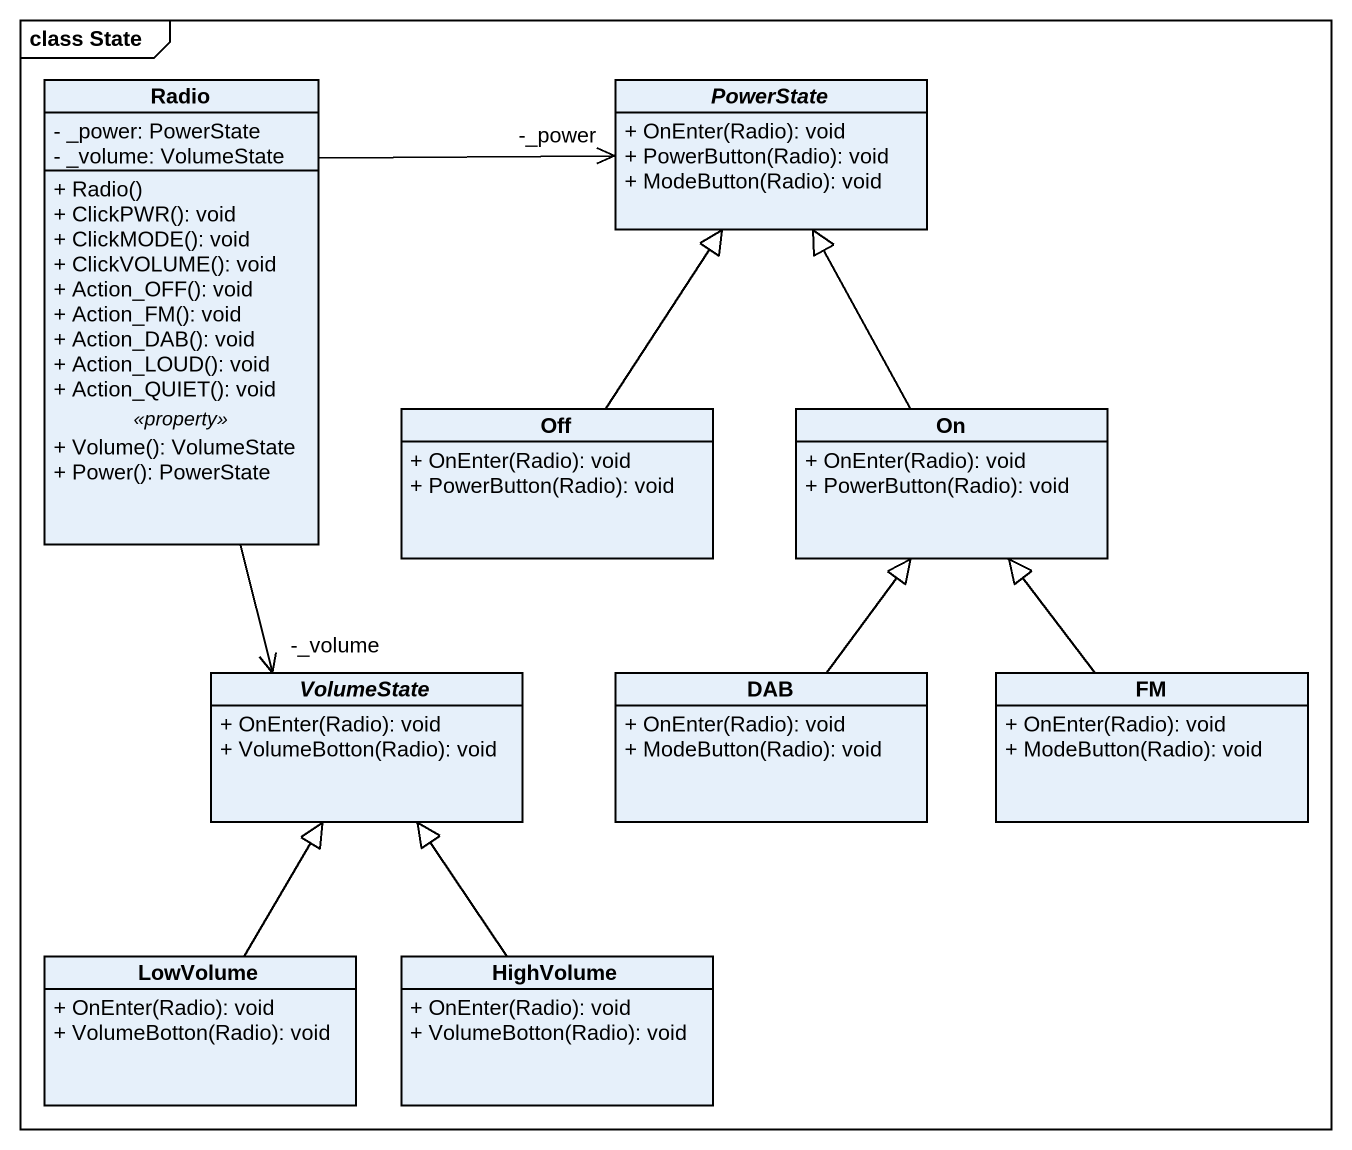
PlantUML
@startuml
mainframe class State
hide circle
hide empty members
skinparam classAttributeIconSize 0
class Radio {
  - _power: PowerState
  - _volume: VolumeState
  --
  + Radio()
  + ClickPWR(): void
  + ClickMODE(): void
  + ClickVOLUME(): void
  + Action_OFF(): void
  + Action_FM(): void
  + Action_DAB(): void
  + Action_LOUD(): void
  + Action_QUIET(): void
  .. <<property>> ..
  + Volume(): VolumeState
  + Power(): PowerState
}
abstract class PowerState {
  + OnEnter(Radio): void
  + PowerButton(Radio): void
  + ModeButton(Radio): void
}
class Off {
  + OnEnter(Radio): void
  + PowerButton(Radio): void
}
class "On" as On_ {
  + OnEnter(Radio): void
  + PowerButton(Radio): void
}
abstract class VolumeState {
  + OnEnter(Radio): void
  + VolumeBotton(Radio): void
}
class DAB {
  + OnEnter(Radio): void
  + ModeButton(Radio): void
}
class FM {
  + OnEnter(Radio): void
  + ModeButton(Radio): void
}
class LowVolume {
  + OnEnter(Radio): void
  + VolumeBotton(Radio): void
}
class HighVolume {
  + OnEnter(Radio): void
  + VolumeBotton(Radio): void
}
Radio -right-> "-_power" PowerState
Radio --> "-_volume" VolumeState
Off -up-|> PowerState
On_ -up-|> PowerState
DAB -up-|> On_
FM -up-|> On_
LowVolume -up-|> VolumeState
HighVolume -up-|> VolumeState
@enduml
